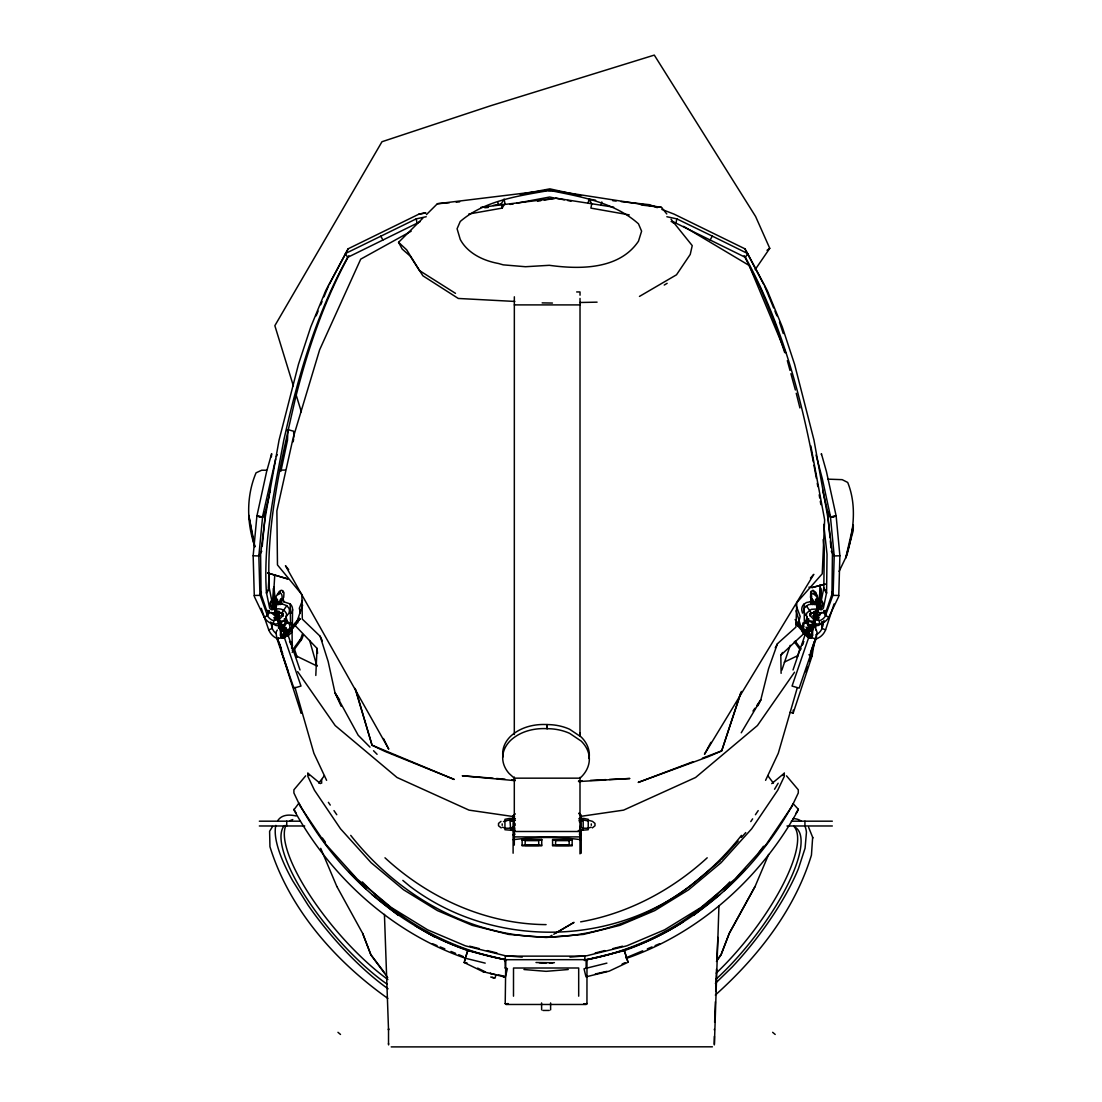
<?xml version="1.0" encoding="UTF-8"?>
<svg xmlns="http://www.w3.org/2000/svg" width="1102" height="1102" viewBox="0 0 1102 1102"><rect width="100%" height="100%" fill="white"/><g stroke="black" fill="none" stroke-linecap="round" stroke-linejoin="round"><path stroke-width="1.5" d="M514.303 827.63L514.303 825.329M514.303 824.778L514.303 822.133M514.303 734.566L514.345 296.796M579.996 833.098L579.996 832.134M579.996 830.026L579.996 826.39M580.024 298.435L579.983 736.26L579.983 732.926M580.024 295.198L580.024 291.961L576.663 291.947M585.906 960.035L587.228 959.718M271.836 626.666L271.85 623.415M821.376 454.561L821.389 453.652L826.431 471.573L836.156 516.053L839.889 555.78L838.732 596.499L828.842 617.106A14.505 14.436 -26.5 0 1 821.252 623.663C815.769 625.178 807.38 621.996 806.402 615.811A5.896 5.868 -26.5 0 1 807.008 612.808L811.347 609.337L817.601 608.938M271.726 623.305L272.263 628.415A12.163 11.943 -33.7 0 0 276.216 633.567M277.649 638.788L276.092 638.058A16.034 15.745 -33.7 0 1 269.287 631.088L268.736 629.889L272.263 628.415L272.332 623.58M273.144 598.937L273.31 588.564M278.544 628.388L278.586 625.151M292.278 627.975A7.7 7.562 -33.7 0 0 290.542 623.925L290.184 603.924L283.186 601.596M292.333 627.258L292.553 609.502M279.55 626.694L281.478 637.355L283.434 637.81L283.049 636.667L285.817 631.914L286.203 633.058M291.947 627.024L291.3 622.837M291.975 625.44L292.264 648.665M790.162 712.195L793.123 713.269L793.206 710.074M838.76 595.466L833.084 595.356L834.214 555.945L830.481 517.169L827.602 512.099L829.999 537.611M714.399 1044.214L718.945 905.803M812.808 601.237L812.987 602.89L813.827 602.339M714.647 1022.339L715.377 1001.746M715.735 991.442L716.52 969.113M716.823 960.531L717.884 937.416M315.806 675.457L317.018 648.362L295.474 625.895L302.637 605.191M282.608 616.238L282.525 613.222M268.309 588.289L269.246 573.012M273.255 599.805L274.784 574.803M278.103 615.081L278.351 611.679M283.062 627.906L283.31 624.572M292.319 628.87L291.52 632.493L287.746 636.143M293.835 437.356L293.642 431.226L287.925 429.642L287.057 430.744M271.85 601.058L269.232 587.958L266.464 592.711L269.632 608.028A3.678 3.65 26.5 0 0 272.015 609.805C276.588 608.318 283.379 607.891 286.038 612.808A5.896 5.868 26.5 0 1 286.644 615.811C285.652 622.024 277.291 625.137 271.781 623.691A14.505 14.436 26.5 0 1 264.163 617.12L254.314 596.499L253.157 555.78L256.89 516.053L266.615 471.573L271.657 453.652L271.354 456.889M262.248 546.11L265.444 512.099L262.441 517.113L256.89 516.053L262.538 517.458L258.832 555.945L259.962 595.356L254.286 595.466M814.461 641.543L812.078 655.924L793.123 713.269M819.075 599.529L820.411 586.856M819.654 615.742L819.984 612.574M277.043 604.213L274.894 607.657L272.18 608.538C263.915 599.295 283.228 593.689 275.927 604.571M278.682 602.408L278.131 604.805L276.175 601.403L276.437 606.637L274.522 603.469L282.305 629.297L284.385 627.121M811.637 595.755L811.623 597.849M814.626 602.16L814.915 604.805L816.871 601.32L816.623 606.637L819.185 599.681M273.861 599.681L274.453 603.373M262.538 517.458L265.444 512.099M388.607 1028.51L388.524 1030.012L384.433 914.398M584.556 1003.784L583.771 1004.294L584.556 1003.702M714.316 1044.916L714.399 1036.321M807.215 624.007L808.73 618.773M550.614 1009.887L550.601 1002.93M513.105 816.527L514.868 813.731M293.201 441.792L293.628 438.844M273.324 624.214L273.819 620.825L275.899 617.272M801.746 645.428L803.868 641.584M815.37 614.613L816.045 611.293M291.631 648.513L291.699 644.739L290.143 642.783M601.21 205.11L601.802 201.955M813.841 613.304L814.295 611.238M821.197 601.058L823.814 587.958L826.583 592.711L823.414 608.028A3.678 3.65 -26.5 0 1 821.031 609.805L819.723 609.544M283.724 597.436L283.972 592.78L282.938 590.741L281.23 590.245L279.329 591.402L275.514 597.325M588.11 203.36L588.978 199.063L595.659 200.247M813.331 461.903C799.79 391.21 780.299 320.751 745.407 257.372L675.967 223.155L676.835 218.871L666.848 216.736M282.897 628.057C286.079 614.282 295.157 628.843 285.666 632.782M283.558 627.947L283.793 626.818M818.552 603.4L810.741 629.297L808.661 627.121M505.129 968.024L507.416 968.603L505.336 977.143L482.979 971.661L464.107 962.487L467.62 950.585L506.479 960.09M464.686 961.096L465.375 958.244C392.105 932.733 331.013 877.412 293.903 809.818L298.973 803.055C334.925 870.153 395.494 925.281 467.84 950.599L465.87 956.715M815.838 634.848L816.499 634.545A12.163 11.943 33.7 0 0 822.023 628.415L823.993 620.398M280.9 471.243L287.498 440.208L287.925 429.642M798.578 622.63L800.176 616.404L796.099 605.356M816.114 638.678L809.309 637.548L798.702 625.357C796.25 621.073 794.019 622.726 797.862 625.991L808.482 638.168L792.049 686.064L799.157 688.13L816.114 638.678L817.092 632.314L816.265 629.986M275.665 458.928L262.441 517.113L265.21 512.361L268.199 499.826A32.302 0.826 -77.5 0 0 269.467 494.219M490.693 977.033L495.073 978.094L495.625 976.055M797.325 687.648L778.274 753.3L765.587 780.34M279.619 616.225L278.103 617.657M805.259 623.126L807.243 616.459M805.7 623.236L807.146 618.387M810.397 601.692L811.347 598.441M809.199 631.047L809.447 630.22M813.882 628.14L815.287 623.25M807.876 635.096L809.612 637.81L811.568 637.355L813.496 626.694M811.003 603.855L812.422 599.13M811.361 604.282L812.766 599.584M809.667 615.646L810.604 612.519M812.945 604.681L813.882 601.54M814.213 616.376L815.838 615.977M815.122 615.371L813.331 612.643M812.573 629.132L820.095 603.51L819.185 605.756M781.869 670.14L790.23 645.29M816.114 636.157L816.651 638.788L818.207 638.058A16.034 15.745 33.7 0 0 825.026 631.088L825.563 629.889L822.037 628.415L822.56 621.693M825.563 629.889L834.076 603.951M291.755 613.125L292.498 610.398A7.728 7.59 -33.7 0 0 290.79 604.557L290.184 603.924M741.357 691.436L721.686 750.889L708.71 756.537L638.182 782.434L692.786 761.813M740.696 692.993L721.686 750.889L702.415 758.162M797.145 657.205L799.845 649.05M805.961 671.931L807.504 667.233M809.571 660.993L811.127 656.296M793.027 669.975L805.617 633.251M809.612 630.165L807.862 633.347L808.248 632.217L807.243 631.914L809.998 636.667L809.612 637.81L811.568 637.355M810.549 652.536L814.185 641.943M809.722 655.538L815.273 639.367L814.585 639.174M275.72 615.922L276.271 614.351M810.824 445.911L824.64 519.8L822.23 573.798L796.787 602.656L795.906 627.134L777.475 643.678L768.576 668.68L760.793 699.839L757.942 705.693M815.742 612.133L811.609 612.836L810.301 614.2A2.755 2.741 -26.5 0 0 810.025 615.605L813.979 619.627L819.874 620.605A11.034 10.979 -26.5 0 0 825.178 616.39L833.098 594.708L831.638 592.311M280.941 630.068L280.266 635.386L282.043 637.507M281.437 630.468L280.9 634.78L282.346 636.488C288.049 637.011 287.209 623.704 282.002 629.504M819.695 603.125L819.282 604.116M803 622.837L802.352 627.024M802.6 644.739L802.972 643.788M276.395 456.476L277.222 454.699M809.391 630.041L807.945 631.749L805.782 630.936M302.499 600.466L299.317 608.263L300.391 612.96M818.194 600.7L818.979 599.433A12.88 1.171 -73.7 0 1 819.185 599.681M316.15 315.833L318.106 311.081M320.723 304.744L322.032 301.576M323.988 296.824L328.561 285.721M513.174 816.003L514.868 814.047M280.693 600.039L281.148 598.965M768.631 854.449L755.063 886.531L729.276 933.366L721.107 954.787L716.452 961.467M504.936 820.976L509.358 820.108A12.701 4.091 0 0 1 512.334 820.095L515.378 820.37M510.019 819.351L511.796 819.282M828.842 617.106L825.577 615.674L826.266 614.103L824.2 610.536M815.99 601.885L817.381 599.033A12.88 1.171 -73.7 0 1 817.601 599.281L817.05 604.378L819.089 600.879A12.88 1.171 -73.7 0 1 819.296 601.113L810.383 631.35L806.003 627.134M820.012 602.284L820.673 601.265A12.88 1.171 -73.7 0 1 820.894 601.513L811.967 631.749L807.587 627.52M276.933 638.678L283.737 637.548L296.328 623.016L299.207 618.318L300.019 619.007L284.578 638.168L300.998 686.064L293.89 688.13L276.933 638.678L275.955 632.314L277.305 630M300.047 618.952L298.146 620.936M839.104 571.401L846.846 555.325C853.334 531.701 857.163 505.846 847.7 482.442L842.176 479.659L827.809 479.15M419.986 221.791L347.64 257.372C315.971 314.277 297.815 377.256 283.737 440.483C274.467 490.913 262.951 541.688 266.477 593.289L269.232 588.551C266.023 524.097 281.217 460.54 295.46 398.139C307.844 348.824 324.374 300.35 348.879 255.664M329.346 284.247L348.177 248.776L418.98 214.119L425.634 212.838M282.429 600.397L283.173 599.006M775.243 647.852L777.475 643.678M266.946 614.213L268.888 610.563M710.928 742.321L704.481 754.291L813.813 574.335L810.48 578.082M755.063 886.49L729.276 933.325L720.983 954.787L716.906 960.145M795.988 813.304L798.289 809.254L793.164 803.675C756.633 870.47 696.588 925.212 624.338 950.599L628.03 962.253L624.338 950.599M284.206 625.729L284.757 624.751M287.925 630.151L288.49 629.187M710.101 239.974L712.333 236.131L747.638 253.529L767.24 290.473L782.282 326.936L794.597 364.376L813.979 440.084L827.616 516.191L832.437 554.182L831.955 594.24L826.955 608.91A7.204 7.163 -26.5 0 1 821.954 613.015L816.885 612.23M745.407 257.372L747.638 253.529L744.869 248.776L674.066 214.119L661.847 209.421M348.177 248.776L325.806 290.473L310.764 326.936L298.449 364.376L279.068 440.084L265.43 516.191L260.609 554.182L261.091 594.24L266.105 608.91A7.204 7.163 26.5 0 0 271.092 613.015L278.475 612.147L282.746 614.2A2.755 2.741 26.5 0 1 283.021 615.605L279.068 619.627L273.186 620.605A11.034 10.979 26.5 0 1 267.869 616.39L266.78 614.103L268.847 610.536M502.168 208.113L504.936 203.36L504.069 199.063L501.3 203.815L502.168 208.113L468.805 214.008M264.204 617.106L267.469 615.674L269.549 612.12M278.214 604.185L282.994 604.24L286.754 605.673L281.74 613.043M282.773 653.927L277.773 639.367L278.599 637.962M281.699 636.157L284.454 631.405L283.655 630.041M282.346 636.488L285.101 631.749L287.264 630.936M810.535 628.223L812.808 625.509M741.247 732.789L760.793 699.839L756.881 705.459M285.804 624.283L284.316 618.773M774.541 789.266L778.164 783.246M261.408 592.311L259.948 594.708L267.469 615.674M261.766 551.207L258.832 555.945L253.157 555.78M259.962 595.356L261.422 592.972M781.111 673.336L780.808 655.222L782.558 652.467M272.58 826.5L269.604 831.294L269.949 846.708C289.206 908.93 335.38 961.316 387.849 998.426M750.765 821.61L752.625 818.855M755.421 814.722L758.204 810.604M782.723 775.546L784.293 773.232L784.293 776.428L777.75 790.217L751.688 828.787L721.025 862.756L688.598 889.796L654.767 910.596L619.971 925.336L583.44 934.413L546.096 937.471L508.738 934.413L472.221 925.336L437.425 910.596L403.594 889.796L371.167 862.756L340.504 828.787L314.442 790.217L307.885 776.428L307.885 773.232L320.434 783.618M755.187 269.604L769.761 248.336L755.6 216.502L654.299 55.1L490.514 105.792L381.981 141.731L274.853 325.682L293.339 385.81M794.542 672.234L757.418 725.557L695.582 777.489L623.58 810.135L580.919 816.334M752.983 711.066L754.925 708.255M292.25 650.387L300.708 638.829L302.403 634.16L303.284 635.193L301.893 639.036L292.168 652.412M814.984 592.614L815.397 592.683A12.411 1.254 -74.9 0 1 815.439 593.427L813.992 591.733M811.347 592.518L811.843 591.829M758.493 853.058L763.493 846.253M291.575 629.738L294.468 625.826M318.781 783.136L324.443 775.588M817.119 604.571C809.832 593.689 829.117 599.295 820.866 608.538L818.152 607.657L816.003 604.213M278.834 593.275L280.307 591.733M277.015 612.96L278.834 611.059M277.387 613.704L279.646 611.858M819.089 607.34L820.535 607.546C827.23 598.923 810.066 595.383 818.345 606.816M811.058 629.504C805.837 623.704 804.997 637.011 810.714 636.488L812.146 634.78L811.609 630.468M281.616 628.87C287.636 622.038 289.206 636.625 282.911 637.535M305.681 775.836L293.903 789.803L293.903 792.958L300.281 806.402L326.109 844.614L357.241 879.093L391.32 907.525L427.604 929.826L465.375 945.833L505.212 955.723L522.252 957.115M293.669 626.088L295.749 623.704M738.133 841.143L721.521 859.56M741.412 837.479L745.765 832.589M741.467 835.371C694.687 894.893 622.988 936.755 546.096 937.017C469.19 936.755 397.505 894.893 350.725 835.371M274.701 606.816C282.98 595.383 265.83 598.923 272.511 607.546L273.957 607.34M279.412 601.747L280.101 600.989M729.827 881.931C691.092 922.429 639.449 950.186 584.267 960.117M271.891 607.188L273.764 605.15M277.608 614.916L279.894 612.602M284.454 628.608L281.079 631.749L272.166 601.513A12.88 1.171 73.7 0 1 272.373 601.265L273.034 602.284M286.038 628.223L282.773 631.46L273.751 601.113A12.88 1.171 73.7 0 1 273.957 600.879L275.996 604.378L275.459 599.281A12.88 1.171 73.7 0 1 275.665 599.033L277.249 602.243M811.113 601.596L806.43 602.518L803.523 604.557A7.728 7.59 33.7 0 0 801.815 610.398L802.545 613.125M745.117 869.092L724.427 890.664M513.491 996.18L513.518 968.024L578.688 967.997L578.688 996.18M506.011 960.31L505.212 960.517L506.011 960.117M514.786 301.438L458.308 298.463L422.92 275.817L410.219 256.105L402.175 249.052L398.566 242.33L422.824 218.21M426.46 214.587L437.384 203.732L549.664 190.054L661.503 207.383L666.793 213.967M715.377 983.397L732.155 967.06A121.179 36.518 -52.2 0 0 798.399 868.72L805.08 848.182L806.444 832.327A121.179 36.518 -52.2 0 0 804.777 825.797M780.808 655.222L803.22 634.16L796.071 610.756M277.208 615.977L278.71 615.977L278.407 617.079M278.93 616.679L278.09 617.12M813.634 615.508L814.97 614.806L816.307 615.522M807.408 632.3L808.276 631.515M720.405 860.786L689.935 886.27C609.034 947.5 490.776 947.5 409.875 886.27L402.836 880.402M500.997 821.362L498.517 823.414L498.517 825.784L501.176 827.891M771.744 783.618L784.293 773.232M814.833 604.185L808.579 604.585L804.24 608.056A5.896 5.868 -26.5 0 0 803.633 611.059L805.727 615.274M707.208 857.797C671.821 890.237 628.085 913.489 580.644 921.851M285.542 616.721L288.889 613.415L289.413 611.059A5.896 5.868 26.5 0 0 288.807 608.056L286.754 605.673M719.895 894.562L693.557 915.431M715.322 995.078C757.625 957.197 794.694 910.045 811.444 855.111L812.656 837.3M285.418 623.966L286.148 623.415M299.193 618.318L286.603 632.631L284.344 632.438M797.862 625.991L798.702 625.357M767.02 250.306L769.761 248.336M277.663 593.882C283.71 590.149 283.159 601.775 278.668 603.221M277.856 594.722L279.343 593.95M817.174 597.656L817.257 597.601A12.88 1.171 -73.7 0 1 817.477 597.821M664.244 285.046L667.151 283.324M549.03 937.031L551.978 935.309M556.386 932.719L574.018 922.388L553.741 934.248M683.061 921.988C653.858 941.025 620.674 953.285 586.526 959.732L584.556 960.186L624.586 950.585M639.449 296.424L676.504 274.797L690.238 254.424L692.235 245.622L671.035 219.243M281.837 614.888L283.393 614.007M411.17 231.227L360.726 259.135L319.635 349.802L293.242 437.494L276.877 510.887L277.47 564.94L301.893 594.598L302.306 619.104L320.131 636.24L322.349 640.882M811.003 637.507L812.78 635.386L812.105 630.068M426.198 216.736L416.212 218.871L345.408 253.529L347.64 257.372M784.293 662.123L798.11 655.47M622.093 964.071L625.151 962.611M606.899 963.12L584.032 968.782L585.988 976.854L609.103 971.179L628.03 962.253M581.401 819.282L583.178 819.351M515.033 834.118L513.105 834.958L514.303 834.724M275.321 617.148L273.875 617.947L280.321 615.894M625.716 957.913L642.728 950.792M647.37 948.85L652.012 946.907M655.111 945.612L659.754 943.67M626.818 958.244C700.073 932.733 761.179 877.412 798.289 809.818L798.289 809.254M548.259 190.632L551.096 190.701C581.415 196.859 614.668 202.52 638.471 223.83L641.612 231.172L638.471 241.214C619.269 269.742 579.707 269.494 549.347 265.306L525.475 266.725L503.215 264.852L498.476 263.502A72.457 48.102 -12.9 0 1 460.237 239.396L457.082 228.761L460.237 221.488C484.398 200.66 517.857 196.046 548.259 190.632L551.096 190.701M277.911 602.518L278.668 602.271M808.097 625.55L812.684 624.93M278.255 603.359L278.42 602.16M285.817 631.914L284.798 632.217L285.184 633.347M282.029 636.956L283.049 636.667M592.325 827.891L594.984 825.784L594.984 823.414L592.504 821.362L588.206 820.177M513.105 839.724C535.517 836.749 558.783 836.749 581.209 839.724M808.923 587.173L812.146 587.545L824.613 584.253M812.146 587.545L825.522 584.019M277.305 614.999L279.412 615.508M277.594 615.453L278.558 615.453M277.043 616.597L278.875 616.142M830.509 517.458L836.156 516.053L830.536 516.824L827.602 512.099M595.19 952.996L604.846 950.585M612.905 948.588L622.561 946.191M579.253 821.679L583.178 820.99L583.178 829.586L582.462 829.792A2.714 0.868 0 0 1 581.939 829.82L581.58 829.82M595.314 973.975L606.816 971.385M836.156 516.053L830.605 517.113L827.836 512.361L824.861 499.826A32.302 0.826 77.5 0 1 822.615 489.949M520.282 194.379L549.857 188.855L580.864 195.701M510.061 204.435L513.367 203.829M516.673 203.209L549.719 197.024L552.997 197.754M418.98 214.119L425.647 212.934M493.255 205.427L501.603 203.939M537.528 201.225L540.875 200.674M544.223 200.123L555.945 198.195L613.704 207.162M279.564 625.454L276.258 625.578A7.893 7.755 -33.7 0 1 272.759 623.071M505.804 959.718L505.212 1003.66L506.011 1003.674M712.402 1046.817L391.21 1046.9M480.899 207.355L555.945 198.195L564.32 199.848M578.894 818.579L580.864 818.455A12.701 4.091 0 0 1 583.84 818.455L588.261 819.323L588.206 829.737L578.316 830.564M578.894 820.232L580.864 820.095A12.701 4.091 0 0 1 583.84 820.108L588.261 820.976M586.98 968.011L586.14 967.997L586.154 959.718L586.98 959.704M484.811 207.755L488.241 207.465M437.384 203.732L449.368 202.727M456.214 202.148L459.63 201.859M569.941 957.115L586.98 955.723L626.818 945.833L664.589 929.826L700.872 907.525L734.951 879.093L766.069 844.614L791.911 806.402L798.289 792.958L798.289 789.803L786.497 775.836M535.999 962.514L552.818 962.749M568.246 969.526L546.096 971.33L523.946 969.526M549.485 963.024L554.416 962.638M811.361 620.963L804.364 623.291L804.129 603.924M578.495 781.566L629.862 778.508L609.351 779.472M812.725 615.894L819.172 617.947L817.725 617.148M813.923 611.899L816.21 612.795M578.578 780.919L581.994 780.753M590.548 780.354L605.935 779.637M281.148 621.032L286.134 621.39M281.616 624.93L285.17 625.206M507.967 1004.266C508.27 1002.007 506.465 1005.451 507.636 1003.702M839.889 555.78L834.214 555.945L831.28 551.207M805.466 623.167L806.168 623.14M552.446 303.05L542.156 302.885M579.914 302.499L597.077 302.155M549.237 1010.451L542.942 1010.451M279.109 470.141L285.308 470.072M589.047 758.507A41.339 30.153 0 0 0 581.153 736.976L569.638 729.262A42.551 31.035 0 0 0 547.157 724.579C534.236 723.835 520.64 727.168 510.887 736.012A39.644 28.914 0 0 0 502.967 756.978M546.95 728.67C534.084 727.981 520.585 731.315 510.887 740.117A39.644 28.914 0 0 0 509.165 773.549L514.303 778.164L579.996 778.164A41.339 30.153 0 0 0 581.153 741.067L569.638 733.353A42.551 31.035 0 0 0 547.157 728.684L546.95 724.565M289.523 641.584L291.245 642.011L292.567 645.428M505.295 968.011L504.964 959.704L586.388 959.649M514.345 304.896L580.024 304.91M266.519 470.223L261.684 470.223L256.063 472.813C246.132 496.175 246.655 523.078 254.934 546.84L248.749 515.213L254.231 545.683M259.342 821.183L300.336 821.183M791.332 821.183L832.327 821.183M259.342 825.977L304.689 825.977M786.98 825.977L832.327 825.977M514.978 828.167L511.204 828.167M514.978 829.82L511.204 829.82A2.714 0.868 0 0 1 510.694 829.792L510.019 820.99L513.945 821.679M514.827 830.564L504.936 829.737L504.936 819.323L509.358 818.455A12.701 4.091 0 0 1 512.334 818.455L515.378 818.731M514.303 831.5L579.996 831.5M514.303 836.9L579.996 836.9M522.141 840.192L541.729 840.192M552.57 840.192L572.158 840.192M525.158 840.633L538.713 840.633M555.587 840.633L569.155 840.633M522.141 845.11L541.729 845.11M552.57 845.11L572.158 845.11M586.181 1003.674L586.953 1003.66L586.98 960.517L586.181 959.704L586.98 960.517M506.011 1004.473L586.181 1004.473M584.335 1004.266L585.382 1004.266L584.611 1003.578M286.892 623.14L287.594 623.167M493.062 778.232L462.275 775.78L515.213 780.657M496.492 778.494L505.033 779.183M511.879 779.72L515.309 779.996M546.096 924.619C486.134 924.234 428.65 898.158 384.984 857.797M539.236 962.749L545.958 963.286M612.74 200.688L616.101 201.06M621.129 201.611L649.643 204.71L657.274 207.658M482.979 971.661L485.252 971.868L477.634 968.107M465.375 958.244L485.211 963.134M464.107 962.487L466.972 962.845M641.13 204.986L661.503 207.383M256.89 516.053L262.51 516.824M514.551 816.747L469.039 810.135L397.023 777.489L335.187 725.571L297.65 671.628M814.736 625.454L818.042 625.578A7.893 7.755 33.7 0 0 822.326 621.817L822.464 626.666M629.256 214.89L590.879 208.113L591.746 203.815L588.978 199.063M672.633 222.576L675.967 223.155L673.06 221.791M579.996 834.724L581.209 834.958L579.996 833.663M567.668 200.509L571.015 201.17M490.941 973.479L490.115 973.328L496.63 974.871M281.478 637.355L283.434 637.81M505.542 959.759C473.557 953.712 442.233 943.009 414.724 925.404M506.3 959.718C451.682 949.772 400.729 921.947 362.365 881.931M498.435 974.857L504.868 976.427M283.434 629.435L285.101 631.047M469.631 946.191L479.287 948.588M487.332 950.585L496.988 952.996M814.171 616.142L816.003 616.597M809.998 636.667L811.017 636.956M267.855 573.012L288.021 579.018L267.703 572.971M814.805 603.359L814.378 602.408M813.703 593.95L816.486 596.43M814.378 602.271L815.136 602.518M815.301 603.524L813.455 602.574L811.127 599.006M671.118 221.543L675.967 223.155M808.923 654.795L812.078 655.924M810.135 637.535C803.84 636.625 805.41 622.038 811.43 628.87M423.361 930.446L434.491 936.976M432.439 943.67L437.081 945.612M440.18 946.907L444.822 948.85M451.007 951.439L455.649 953.382M458.735 954.676L463.377 956.619M579.266 834.118L581.209 834.958M493.93 977.832L492.071 977.391M295.639 655.649L317.156 666.09M676.835 218.871L712.333 236.131M287.636 621.886L289.936 623.291M280.239 625.509L282.525 628.223M578.922 813.221L581.14 815.687M578.922 813.538L580.933 815.218M809.653 614.007L811.21 614.888M683.598 226.365L749.167 265.458L785.643 352.695M455.498 293.352L419.531 270.61L406.666 249.81L398.566 242.33M297.003 622.12L297.843 622.74M294.344 625.357L295.184 625.991M806.898 623.415L807.628 623.966M806.457 632.438C798.206 626.969 807.518 615.315 810.149 628.057M300.102 639.752L300.984 640.441M398.359 915.431L372.035 894.562M815.466 611.059L816.417 611.83M772.64 1032.312L775.188 1034.447M337.956 1032.312L340.504 1034.447M283.972 630.179L284.509 631.074M369.997 747.156L358.178 735.241L335.036 692.91L328.162 661.517L320.131 636.24M373.55 750.724L377.091 754.305M276.079 597.89L275.872 597.656A12.88 1.171 73.7 0 0 275.569 597.821M349.058 871.462L366.332 889.452M387.739 977.626L370.809 954.787L362.641 933.366L336.854 886.49M819.282 605.15L821.155 607.188M813.152 612.602L815.273 614.875M813.014 613.084L815.301 615.412M808.248 625.357L810.245 627.52M813.634 601.747L811.898 598.965M795.107 619.613L806.444 632.631M796.264 622.506L798.344 624.903M811.306 613.043L806.292 605.673M806.141 630.523L807.146 631.708M804.584 634.573L802.215 630.661M288.669 569.596L285.459 565.739L388.758 749.153L383.468 738.505M279.219 602.339L280.06 602.89L280.239 601.237M384.598 972.791L370.933 954.787L362.641 933.325M767.736 775.588L773.411 783.136M795.189 641.075L801.071 649.05M794.294 641.777L800.176 649.753M322.431 838.085L325.421 842.176M282.456 591.829L282.966 592.518M279.329 592.614L278.902 592.683A12.411 1.254 74.9 0 0 278.875 593.427M307.885 773.232L309.455 775.546M328.396 802.339L330.256 805.094M333.975 810.604L336.771 814.722M339.719 700.087L335.036 692.91L341.207 706.286M816.072 455.085L822.326 478.791L830.536 516.824M831.624 592.972L833.084 595.356M823.497 612.12L825.577 615.674M817.147 617.272L819.227 620.825L819.723 624.214M808.592 631.405L811.347 636.157M807.945 631.749L810.714 636.488M808.551 634.532L810.617 638.099M380.713 236.131L382.945 239.974M808.289 624.751L809.254 626.818M804.57 629.187L805.121 630.151M293.903 809.254L296.204 813.304M824.158 610.563L826.101 614.213M744.869 248.776L763.7 284.247M817.285 612.96L818.579 615.922M816.913 613.704L817.505 614.833M326.605 780.34L313.905 753.3L294.923 687.235M744.167 255.664L760.256 287.581L775.147 323.63L784.693 352.599M273.861 605.756L273.158 604.048M320.71 848.347L336.854 886.531M817.532 597.325C815.866 589.474 807.449 594.598 811.857 600.466M764.485 285.721L773.632 307.913M774.94 311.081L776.896 315.833M808.592 827.23L812.904 837.947M309.621 640.469L316.839 665.746M816.072 594.405L816.513 595.672M261.284 608.373L268.736 629.889M281.52 612.96L281.988 615.081M287.429 633.251L300.019 669.975M278.861 641.943L281.451 649.505M294.454 649.05L297.154 657.205M283.173 656.296L288.352 671.931M779.513 322.183L783.274 333.575M296.328 395.549L301.328 411.804M280.624 599.13L282.043 603.855M285.804 616.459L287.801 623.126M280.28 599.584L281.685 604.282M285.9 618.387L287.346 623.236M285.156 619.999L286.107 623.153M279.164 601.54L280.101 604.681M282.443 612.519L283.379 615.646M272.979 604.061L280.473 629.132M355.794 689.962L372.035 745.2L384.612 751.261L454.217 779.445L372.035 745.2L355.078 688.419M282.952 598.441L283.903 601.692M281.258 622.837L282.677 627.699M280.666 622.74L282.084 627.63M815.962 616.376L814.97 615.329L814.116 616.679M813.428 616.225L813.62 616.941M787.338 360.643L790.01 370.424M790.905 373.688L795.368 389.984M796.25 393.249L799.928 407.947M270.693 621.969L272.263 628.415M278.475 612.189L278.944 614.613M281.038 650.745L301.19 713.269L301.094 710.074M817.477 597.119L815.852 592.518L813.069 590.245L810.741 591.595L810.576 597.436M416.212 218.871L417.079 223.155M279.054 612.574L279.343 614.076M813.951 465.196L816.43 478.378M817.257 483.296L817.822 486.574M819.199 494.784L819.75 498.063M820.301 501.341L820.866 504.62M497.76 201.845L498.242 205.013M581.14 815.37L581.209 816.183M541.647 1009.887L541.578 1002.93M714.316 1029.309L714.399 1030.012M388.524 1043.415L388.607 1044.916M280.128 644.56L280.528 647.687M823.717 524.4L827.037 554.265L826.569 593.289L823.814 588.551L824.282 549.526L823.18 539.567M317.018 648.362L317.569 653.376M273.888 586.856L275.059 597.945M274.315 612.574L274.646 615.742M830.316 540.93L830.963 547.804M810.824 624.517L811.058 627.851M820.136 584.804L821.045 599.805M803.868 625.867L803.923 626.955M505.295 959.677L505.295 961.481M821.954 621.969L822.037 628.415M820.99 588.564L821.169 600.549M815.728 625.151L815.783 630M804.928 821.183L804.928 825.977M591.292 823.883L591.292 825.315M584.859 960.627L584.859 956.137L505.295 956.137L505.295 959.704M581.209 815.866L581.209 819.571M581.209 822.643L581.209 827.74M581.209 829.751L581.209 853.21M579.996 777.365L579.996 853.857M547.157 724.579L547.157 728.684M515.006 823.69L515.006 825.508M514.303 777.02L514.303 845.11M513.105 816.21L513.105 819.86M513.105 822.863L513.105 853.21M502.195 823.883L502.195 825.315M388.524 1029.213L388.524 1044.214M321.646 779.582L321.646 783.246M286.74 821.183L286.74 825.977M793.178 818.607A121.179 36.518 -52.2 0 1 801.195 821.183M794.804 827.01A112.776 33.983 -52.2 0 1 785.878 888.281A112.776 33.983 -52.2 0 1 716.038 979.182M793.702 826.156A112.776 33.983 -52.2 0 1 716.217 973.135M388.069 988.797A121.179 36.518 49.8 0 1 308.161 905.307L292.719 880.801A121.179 36.518 49.8 0 1 275.844 825.384M277.883 820.494A121.179 36.518 49.8 0 1 296.135 815.976M387.904 979.54A112.776 33.983 49.8 0 1 310.792 896.697A112.776 33.983 49.8 0 1 286.01 825.302M289.978 820.811A112.776 33.983 49.8 0 1 292.774 819.571M387.091 984.141A112.776 33.983 49.8 0 1 305.943 897.18A112.776 33.983 49.8 0 1 284.399 825.536M513.201 827.189A13.899 13.72 0 0 1 502.347 827.189M503.462 821.596A13.899 13.72 0 0 1 505.777 821.059M591.154 827.189A13.899 13.72 0 0 1 580.286 827.189M275.955 615.839A11.034 10.979 26.5 0 1 271.133 612.326M270.431 489.949A32.302 0.826 -77.5 0 1 269.797 492.801M821.913 612.326A11.034 10.979 -26.5 0 1 817.105 615.839M801.981 628.87A7.7 7.562 33.7 0 1 803.757 623.925M853.306 525.048L853.237 530.627L845.716 558.067L853.306 525.048M586.98 1003.578L586.181 1004.377L586.953 1003.578M505.322 1003.578L506.011 1004.377L505.446 1003.578M541.729 839.476L522.141 839.476L522.141 845.826L541.729 845.826L541.729 839.476M572.158 839.476L552.57 839.476L552.57 845.826L572.158 845.826L572.158 839.476M538.713 839.917L525.158 839.917L525.158 845.386L538.713 845.386L538.713 839.917M569.155 839.917L555.587 839.917L555.587 845.386L569.155 845.386L569.155 839.917M505.212 977.088L503.132 976.579L505.212 977.102"/></g></svg>
